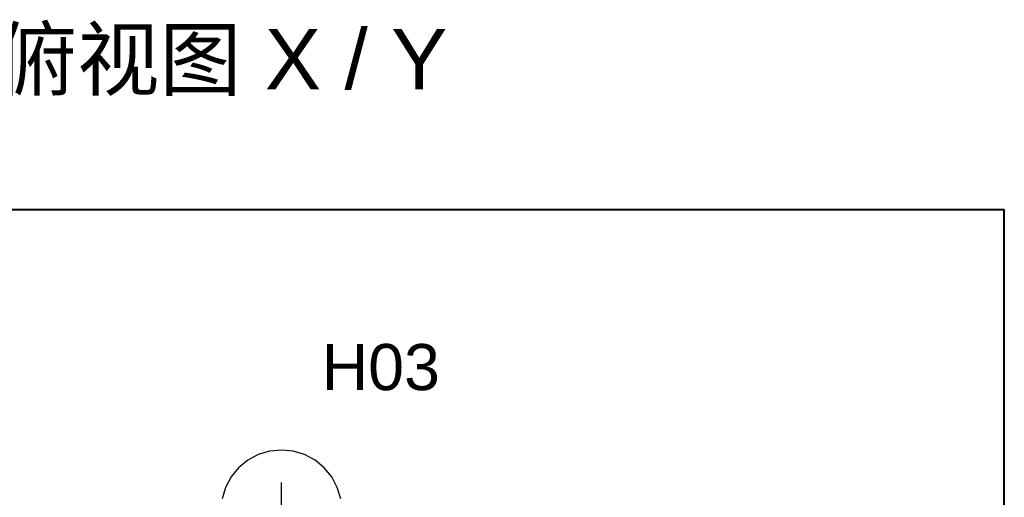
# Paper-space layout '01_三视图' of a CAD drawing. Header units: millimetres. Extents: x 8 to 451, y 8 to 289.
# Drawn here: x 150.97 to 200, y 107.66 to 131.47 of the extents above; entities that cross this region are included whole.
import ezdxf
from ezdxf.enums import TextEntityAlignment as Align

# ---------------------------------------------------------------- set-up
doc = ezdxf.new("R2010")
doc.units = ezdxf.units.MM
doc.linetypes.add('WP_HIDDEN', pattern=[2.3, 1.5, -0.8])
for name, color, linetype, lineweight in [('ANNOTATIONS', 7, 'CONTINUOUS', 18), ('HIDDEN', 7, 'WP_HIDDEN', 13), ('VISIBLE', 7, 'CONTINUOUS', 25)]:
    doc.layers.add(name, color=color, linetype=linetype, lineweight=lineweight)
doc.styles.add('CJK', font='Arial Unicode.ttf')

psp = doc.layouts.new('01_三视图')

# ---------------------------------------------------------------- linework, layer by layer
at = {"layer": 'ANNOTATIONS'}
psp.add_line((164, 105.6), (164, 108.4), dxfattribs=at)
at = {"layer": 'HIDDEN'}
psp.add_lwpolyline([(166.957, 107.588), (166.785, 108.154), (166.507, 108.675), (166.132, 109.132), (165.675, 109.507), (165.154, 109.785), (164.588, 109.957), (164, 110.015), (163.412, 109.957), (162.846, 109.785), (162.325, 109.507), (161.868, 109.132), (161.493, 108.675), (161.215, 108.154), (161.043, 107.588)], dxfattribs=at)
at = {"layer": 'VISIBLE'}
for points in [[(122, 122), (200, 122)], [(200, 62), (200, 122)]]:
    psp.add_lwpolyline(points, dxfattribs=at)

# ---------------------------------------------------------------- texts
at = {"layer": 'ANNOTATIONS', "style": 'CJK'}
psp.add_text('俯视图 X / Y', height=3, dxfattribs=at).set_placement((161, 128), align=Align.CENTER)
psp.add_text('H03', height=2.3, dxfattribs=at).set_placement((166, 113))

doc.saveas('drawing.dxf')
